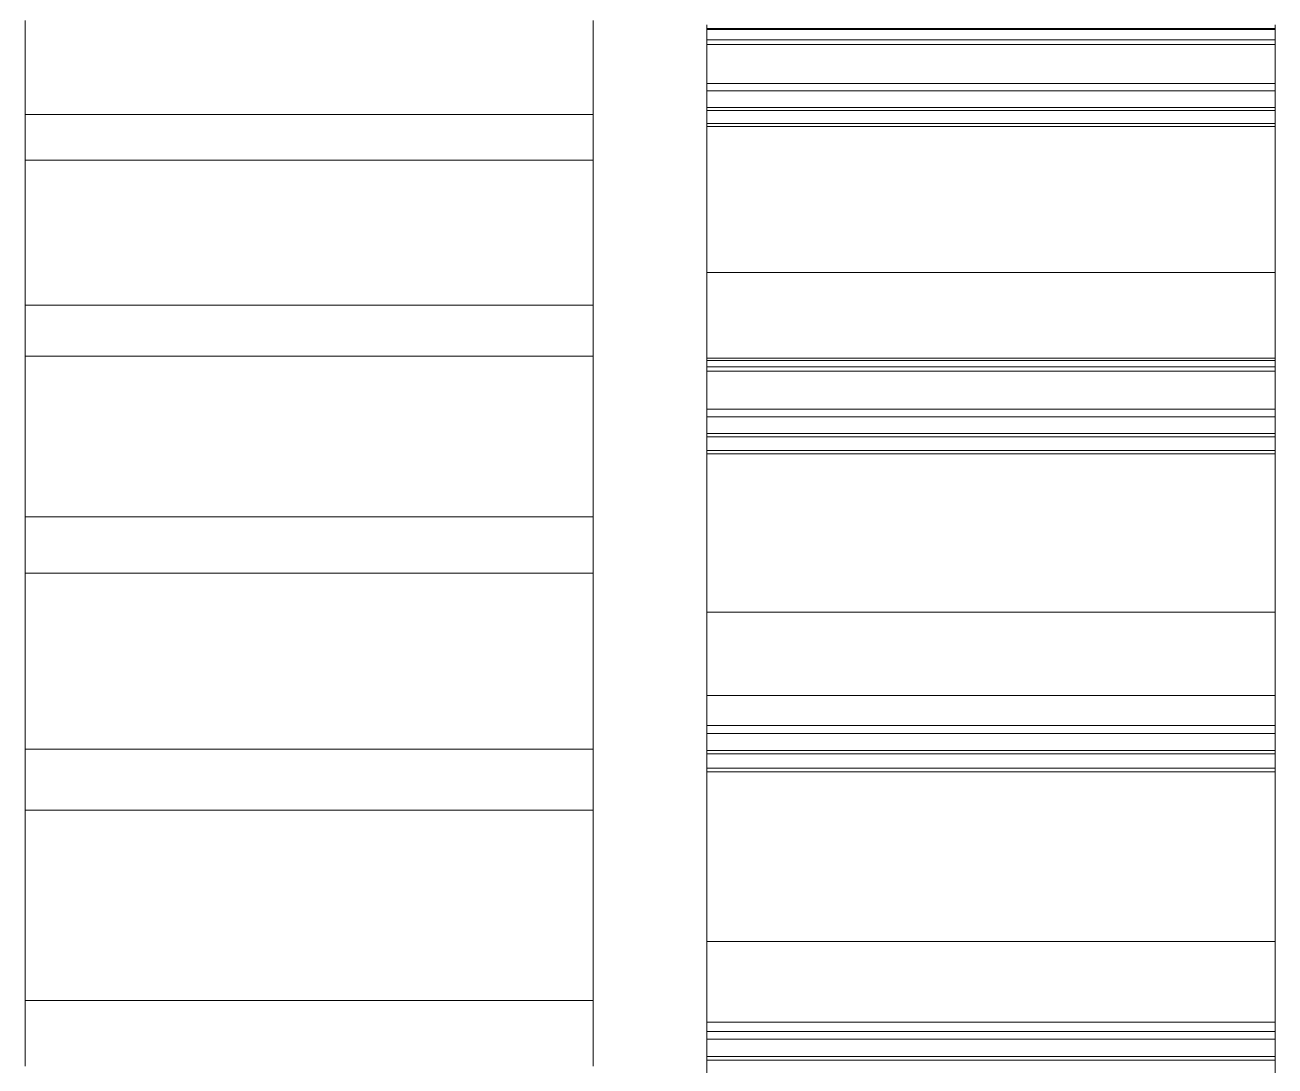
# Model space of a CAD drawing. Header units: millimetres. Extents: x 278858 to 279223, y 218711 to 219074.
# Drawn here: x 279164.13 to 279175.13, y 218952.49 to 218961.65 of the extents above; entities that cross this region are included whole.
import ezdxf

# ---------------------------------------------------------------- set-up
doc = ezdxf.new("R2010")
doc.units = ezdxf.units.MM
doc.header["$LTSCALE"] = 2
doc.layers.add('AM_9', color=251, linetype='Continuous', lineweight=15)

msp = doc.modelspace()

# ---------------------------------------------------------------- linework, layer by layer
at = {"layer": 'AM_9'}
for p, q in [((279164.131, 218961.633), (279164.131, 218961.692)), ((279164.131, 218961.575), (279164.131, 218961.633)), ((279169.131, 218961.692), (279169.131, 218961.633)), ((279169.131, 218961.633), (279169.131, 218961.575)), ((279170.131, 218961.621), (279170.131, 218961.652)), ((279170.131, 218961.611), (279170.131, 218961.621)), ((279170.131, 218961.621), (279175.131, 218961.621)), ((279170.131, 218961.52), (279170.131, 218961.611)), ((279170.131, 218961.611), (279175.131, 218961.611)), ((279175.131, 218961.652), (279175.131, 218961.621)), ((279175.131, 218961.621), (279175.131, 218961.611)), ((279175.131, 218961.611), (279175.131, 218961.52)), ((279164.131, 218961.517), (279164.131, 218961.575)), ((279164.131, 218961.459), (279164.131, 218961.517)), ((279169.131, 218961.575), (279169.131, 218961.517)), ((279169.131, 218961.517), (279169.131, 218961.459)), ((279170.131, 218961.481), (279170.131, 218961.52)), ((279170.131, 218961.52), (279175.131, 218961.52)), ((279175.131, 218961.52), (279175.131, 218961.481)), ((279164.131, 218961.402), (279164.131, 218961.459)), ((279164.131, 218961.346), (279164.131, 218961.402)), ((279169.131, 218961.459), (279169.131, 218961.402)), ((279169.131, 218961.402), (279169.131, 218961.346)), ((279170.131, 218961.481), (279170.131, 218961.137)), ((279170.131, 218961.481), (279175.131, 218961.481)), ((279175.131, 218961.137), (279175.131, 218961.481)), ((279164.131, 218961.29), (279164.131, 218961.346)), ((279164.131, 218961.234), (279164.131, 218961.29)), ((279169.131, 218961.346), (279169.131, 218961.29)), ((279169.131, 218961.29), (279169.131, 218961.234)), ((279164.131, 218961.179), (279164.131, 218961.234)), ((279164.131, 218961.125), (279164.131, 218961.179)), ((279169.131, 218961.234), (279169.131, 218961.179)), ((279169.131, 218961.179), (279169.131, 218961.125)), ((279164.131, 218961.071), (279164.131, 218961.125)), ((279164.131, 218961.018), (279164.131, 218961.071)), ((279169.131, 218961.125), (279169.131, 218961.071)), ((279169.131, 218961.071), (279169.131, 218961.018)), ((279170.131, 218961.071), (279170.131, 218961.137)), ((279170.131, 218961.137), (279175.131, 218961.137)), ((279170.131, 218960.925), (279170.131, 218961.071)), ((279170.131, 218961.071), (279175.131, 218961.071)), ((279175.131, 218961.137), (279175.131, 218961.071)), ((279175.131, 218961.071), (279175.131, 218960.925)), ((279164.131, 218960.965), (279164.131, 218961.018)), ((279164.131, 218960.912), (279164.131, 218960.965)), ((279169.131, 218961.018), (279169.131, 218960.965)), ((279169.131, 218960.965), (279169.131, 218960.912)), ((279164.131, 218960.865), (279164.131, 218960.912)), ((279164.131, 218960.865), (279164.131, 218960.463)), ((279164.131, 218960.865), (279169.131, 218960.865)), ((279169.131, 218960.912), (279169.131, 218960.865)), ((279169.131, 218960.463), (279169.131, 218960.865)), ((279170.131, 218960.899), (279170.131, 218960.925)), ((279170.131, 218960.925), (279175.131, 218960.925)), ((279170.131, 218960.785), (279170.131, 218960.899)), ((279170.131, 218960.899), (279175.131, 218960.899)), ((279175.131, 218960.925), (279175.131, 218960.899)), ((279175.131, 218960.899), (279175.131, 218960.785)), ((279170.131, 218960.758), (279170.131, 218960.785)), ((279170.131, 218960.785), (279175.131, 218960.785)), ((279170.131, 218960.734), (279170.131, 218960.758)), ((279170.131, 218960.758), (279175.131, 218960.758)), ((279170.131, 218960.709), (279170.131, 218960.734)), ((279175.131, 218960.785), (279175.131, 218960.758)), ((279175.131, 218960.758), (279175.131, 218960.734)), ((279175.131, 218960.734), (279175.131, 218960.709)), ((279170.131, 218960.683), (279170.131, 218960.709)), ((279170.131, 218960.657), (279170.131, 218960.683)), ((279170.131, 218960.631), (279170.131, 218960.657)), ((279170.131, 218960.604), (279170.131, 218960.631)), ((279175.131, 218960.709), (279175.131, 218960.683)), ((279175.131, 218960.683), (279175.131, 218960.657)), ((279175.131, 218960.657), (279175.131, 218960.631)), ((279175.131, 218960.631), (279175.131, 218960.604)), ((279170.131, 218960.577), (279170.131, 218960.604)), ((279170.131, 218960.55), (279170.131, 218960.577)), ((279170.131, 218960.522), (279170.131, 218960.55)), ((279170.131, 218960.493), (279170.131, 218960.522)), ((279175.131, 218960.604), (279175.131, 218960.577)), ((279175.131, 218960.577), (279175.131, 218960.55)), ((279175.131, 218960.55), (279175.131, 218960.522)), ((279175.131, 218960.522), (279175.131, 218960.493)), ((279164.131, 218960.402), (279164.131, 218960.463)), ((279164.131, 218960.463), (279169.131, 218960.463)), ((279164.131, 218960.341), (279164.131, 218960.402)), ((279169.131, 218960.463), (279169.131, 218960.402)), ((279169.131, 218960.402), (279169.131, 218960.341)), ((279170.131, 218960.464), (279170.131, 218960.493)), ((279170.131, 218960.435), (279170.131, 218960.464)), ((279170.131, 218960.405), (279170.131, 218960.435)), ((279170.131, 218960.375), (279170.131, 218960.405)), ((279175.131, 218960.493), (279175.131, 218960.464)), ((279175.131, 218960.464), (279175.131, 218960.435)), ((279175.131, 218960.435), (279175.131, 218960.405)), ((279175.131, 218960.405), (279175.131, 218960.375)), ((279164.131, 218960.281), (279164.131, 218960.341)), ((279164.131, 218960.222), (279164.131, 218960.281)), ((279169.131, 218960.341), (279169.131, 218960.281)), ((279169.131, 218960.281), (279169.131, 218960.222)), ((279170.131, 218960.345), (279170.131, 218960.375)), ((279170.131, 218960.314), (279170.131, 218960.345)), ((279170.131, 218960.282), (279170.131, 218960.314)), ((279170.131, 218960.25), (279170.131, 218960.282)), ((279175.131, 218960.375), (279175.131, 218960.345)), ((279175.131, 218960.345), (279175.131, 218960.314)), ((279175.131, 218960.314), (279175.131, 218960.282)), ((279175.131, 218960.282), (279175.131, 218960.25)), ((279164.131, 218960.162), (279164.131, 218960.222)), ((279169.131, 218960.222), (279169.131, 218960.162)), ((279170.131, 218960.218), (279170.131, 218960.25)), ((279170.131, 218960.185), (279170.131, 218960.218)), ((279170.131, 218960.152), (279170.131, 218960.185)), ((279175.131, 218960.25), (279175.131, 218960.218)), ((279175.131, 218960.218), (279175.131, 218960.185)), ((279175.131, 218960.185), (279175.131, 218960.152)), ((279164.131, 218960.104), (279164.131, 218960.162)), ((279164.131, 218960.046), (279164.131, 218960.104)), ((279169.131, 218960.162), (279169.131, 218960.104)), ((279169.131, 218960.104), (279169.131, 218960.046)), ((279170.131, 218960.118), (279170.131, 218960.152)), ((279170.131, 218960.084), (279170.131, 218960.118)), ((279170.131, 218960.049), (279170.131, 218960.084)), ((279175.131, 218960.152), (279175.131, 218960.118)), ((279175.131, 218960.118), (279175.131, 218960.084)), ((279175.131, 218960.084), (279175.131, 218960.049)), ((279164.131, 218959.988), (279164.131, 218960.046)), ((279164.131, 218959.931), (279164.131, 218959.988)), ((279169.131, 218960.046), (279169.131, 218959.988)), ((279169.131, 218959.988), (279169.131, 218959.931)), ((279170.131, 218960.014), (279170.131, 218960.049)), ((279170.131, 218959.979), (279170.131, 218960.014)), ((279170.131, 218959.943), (279170.131, 218959.979)), ((279175.131, 218960.049), (279175.131, 218960.014)), ((279175.131, 218960.014), (279175.131, 218959.979)), ((279175.131, 218959.979), (279175.131, 218959.943)), ((279164.131, 218959.875), (279164.131, 218959.931)), ((279164.131, 218959.819), (279164.131, 218959.875)), ((279169.131, 218959.931), (279169.131, 218959.875)), ((279169.131, 218959.875), (279169.131, 218959.819)), ((279170.131, 218959.906), (279170.131, 218959.943)), ((279170.131, 218959.869), (279170.131, 218959.906)), ((279170.131, 218959.832), (279170.131, 218959.869)), ((279175.131, 218959.943), (279175.131, 218959.906)), ((279175.131, 218959.906), (279175.131, 218959.869)), ((279175.131, 218959.869), (279175.131, 218959.832)), ((279164.131, 218959.763), (279164.131, 218959.819)), ((279164.131, 218959.708), (279164.131, 218959.763)), ((279169.131, 218959.819), (279169.131, 218959.763)), ((279169.131, 218959.763), (279169.131, 218959.708)), ((279170.131, 218959.794), (279170.131, 218959.832)), ((279170.131, 218959.756), (279170.131, 218959.794)), ((279170.131, 218959.717), (279170.131, 218959.756)), ((279175.131, 218959.832), (279175.131, 218959.794)), ((279175.131, 218959.794), (279175.131, 218959.756)), ((279175.131, 218959.756), (279175.131, 218959.717)), ((279164.131, 218959.654), (279164.131, 218959.708)), ((279164.131, 218959.6), (279164.131, 218959.654)), ((279169.131, 218959.708), (279169.131, 218959.654)), ((279169.131, 218959.654), (279169.131, 218959.6)), ((279170.131, 218959.677), (279170.131, 218959.717)), ((279170.131, 218959.638), (279170.131, 218959.677)), ((279170.131, 218959.597), (279170.131, 218959.638)), ((279175.131, 218959.717), (279175.131, 218959.677)), ((279175.131, 218959.677), (279175.131, 218959.638)), ((279175.131, 218959.638), (279175.131, 218959.597)), ((279164.131, 218959.547), (279164.131, 218959.6)), ((279164.131, 218959.494), (279164.131, 218959.547)), ((279169.131, 218959.6), (279169.131, 218959.547)), ((279169.131, 218959.547), (279169.131, 218959.494)), ((279170.131, 218959.557), (279170.131, 218959.597)), ((279170.131, 218959.515), (279170.131, 218959.557)), ((279170.131, 218959.474), (279170.131, 218959.515)), ((279175.131, 218959.597), (279175.131, 218959.557)), ((279175.131, 218959.557), (279175.131, 218959.515)), ((279175.131, 218959.515), (279175.131, 218959.474)), ((279164.131, 218959.442), (279164.131, 218959.494)), ((279164.131, 218959.39), (279164.131, 218959.442)), ((279169.131, 218959.494), (279169.131, 218959.442)), ((279169.131, 218959.442), (279169.131, 218959.39)), ((279170.131, 218959.474), (279170.131, 218958.719)), ((279170.131, 218959.474), (279175.131, 218959.474)), ((279175.131, 218958.719), (279175.131, 218959.474)), ((279164.131, 218959.338), (279164.131, 218959.39)), ((279164.131, 218959.288), (279164.131, 218959.338)), ((279169.131, 218959.39), (279169.131, 218959.338)), ((279169.131, 218959.338), (279169.131, 218959.288)), ((279164.131, 218959.237), (279164.131, 218959.288)), ((279164.131, 218959.188), (279164.131, 218959.237)), ((279164.131, 218959.187), (279164.131, 218959.188)), ((279164.131, 218959.187), (279164.131, 218958.738)), ((279164.131, 218959.187), (279169.131, 218959.187)), ((279169.131, 218959.288), (279169.131, 218959.237)), ((279169.131, 218959.237), (279169.131, 218959.188)), ((279169.131, 218959.188), (279169.131, 218959.187)), ((279169.131, 218958.738), (279169.131, 218959.187)), ((279164.131, 218958.678), (279164.131, 218958.738)), ((279164.131, 218958.738), (279169.131, 218958.738)), ((279164.131, 218958.618), (279164.131, 218958.678)), ((279169.131, 218958.738), (279169.131, 218958.678)), ((279169.131, 218958.678), (279169.131, 218958.618)), ((279170.131, 218958.716), (279170.131, 218958.719)), ((279170.131, 218958.719), (279175.131, 218958.719)), ((279170.131, 218958.713), (279170.131, 218958.716)), ((279170.131, 218958.711), (279170.131, 218958.713)), ((279170.131, 218958.709), (279170.131, 218958.711)), ((279170.131, 218958.707), (279170.131, 218958.709)), ((279170.131, 218958.705), (279170.131, 218958.707)), ((279170.131, 218958.704), (279170.131, 218958.705)), ((279170.131, 218958.703), (279170.131, 218958.704)), ((279170.131, 218958.702), (279170.131, 218958.703)), ((279170.131, 218958.701), (279170.131, 218958.702)), ((279170.131, 218958.7), (279170.131, 218958.701)), ((279170.131, 218958.699), (279170.131, 218958.7)), ((279170.131, 218958.7), (279170.131, 218958.7)), ((279170.131, 218958.7), (279170.131, 218958.7)), ((279170.131, 218958.643), (279170.131, 218958.699)), ((279170.131, 218958.699), (279175.131, 218958.699)), ((279170.131, 218958.607), (279170.131, 218958.643)), ((279170.131, 218958.643), (279175.131, 218958.643)), ((279175.131, 218958.719), (279175.131, 218958.716)), ((279175.131, 218958.716), (279175.131, 218958.713)), ((279175.131, 218958.713), (279175.131, 218958.711)), ((279175.131, 218958.711), (279175.131, 218958.709)), ((279175.131, 218958.709), (279175.131, 218958.707)), ((279175.131, 218958.707), (279175.131, 218958.705)), ((279175.131, 218958.705), (279175.131, 218958.704)), ((279175.131, 218958.704), (279175.131, 218958.703)), ((279175.131, 218958.703), (279175.131, 218958.702)), ((279175.131, 218958.702), (279175.131, 218958.701)), ((279175.131, 218958.701), (279175.131, 218958.7)), ((279175.131, 218958.7), (279175.131, 218958.699)), ((279175.131, 218958.7), (279175.131, 218958.7)), ((279175.131, 218958.7), (279175.131, 218958.7)), ((279175.131, 218958.699), (279175.131, 218958.643)), ((279175.131, 218958.643), (279175.131, 218958.607)), ((279164.131, 218958.558), (279164.131, 218958.618)), ((279164.131, 218958.499), (279164.131, 218958.558)), ((279169.131, 218958.618), (279169.131, 218958.558)), ((279169.131, 218958.558), (279169.131, 218958.499)), ((279170.131, 218958.607), (279170.131, 218958.272)), ((279170.131, 218958.607), (279175.131, 218958.607)), ((279175.131, 218958.272), (279175.131, 218958.607)), ((279164.131, 218958.441), (279164.131, 218958.499)), ((279164.131, 218958.383), (279164.131, 218958.441)), ((279169.131, 218958.499), (279169.131, 218958.441)), ((279169.131, 218958.441), (279169.131, 218958.383)), ((279164.131, 218958.326), (279164.131, 218958.383)), ((279164.131, 218958.269), (279164.131, 218958.326)), ((279169.131, 218958.383), (279169.131, 218958.326)), ((279169.131, 218958.326), (279169.131, 218958.269)), ((279164.131, 218958.213), (279164.131, 218958.269)), ((279164.131, 218958.157), (279164.131, 218958.213)), ((279169.131, 218958.269), (279169.131, 218958.213)), ((279169.131, 218958.213), (279169.131, 218958.157)), ((279170.131, 218958.205), (279170.131, 218958.272)), ((279170.131, 218958.272), (279175.131, 218958.272)), ((279170.131, 218958.056), (279170.131, 218958.205)), ((279170.131, 218958.205), (279175.131, 218958.205)), ((279175.131, 218958.272), (279175.131, 218958.205)), ((279175.131, 218958.205), (279175.131, 218958.056)), ((279164.131, 218958.102), (279164.131, 218958.157)), ((279164.131, 218958.047), (279164.131, 218958.102)), ((279169.131, 218958.157), (279169.131, 218958.102)), ((279169.131, 218958.102), (279169.131, 218958.047)), ((279164.131, 218957.993), (279164.131, 218958.047)), ((279164.131, 218957.939), (279164.131, 218957.993)), ((279169.131, 218958.047), (279169.131, 218957.993)), ((279169.131, 218957.993), (279169.131, 218957.939)), ((279170.131, 218958.028), (279170.131, 218958.056)), ((279170.131, 218958.056), (279175.131, 218958.056)), ((279170.131, 218957.907), (279170.131, 218958.028)), ((279170.131, 218958.028), (279175.131, 218958.028)), ((279175.131, 218958.056), (279175.131, 218958.028)), ((279175.131, 218958.028), (279175.131, 218957.907)), ((279164.131, 218957.886), (279164.131, 218957.939)), ((279164.131, 218957.834), (279164.131, 218957.886)), ((279169.131, 218957.939), (279169.131, 218957.886)), ((279169.131, 218957.886), (279169.131, 218957.834)), ((279170.131, 218957.878), (279170.131, 218957.907)), ((279170.131, 218957.907), (279175.131, 218957.907)), ((279170.131, 218957.851), (279170.131, 218957.878)), ((279170.131, 218957.878), (279175.131, 218957.878)), ((279175.131, 218957.907), (279175.131, 218957.878)), ((279175.131, 218957.878), (279175.131, 218957.851)), ((279164.131, 218957.782), (279164.131, 218957.834)), ((279164.131, 218957.73), (279164.131, 218957.782)), ((279169.131, 218957.834), (279169.131, 218957.782)), ((279169.131, 218957.782), (279169.131, 218957.73)), ((279170.131, 218957.824), (279170.131, 218957.851)), ((279170.131, 218957.796), (279170.131, 218957.824)), ((279170.131, 218957.767), (279170.131, 218957.796)), ((279170.131, 218957.739), (279170.131, 218957.767)), ((279175.131, 218957.851), (279175.131, 218957.824)), ((279175.131, 218957.824), (279175.131, 218957.796)), ((279175.131, 218957.796), (279175.131, 218957.767)), ((279175.131, 218957.767), (279175.131, 218957.739)), ((279164.131, 218957.679), (279164.131, 218957.73)), ((279164.131, 218957.629), (279164.131, 218957.679)), ((279169.131, 218957.73), (279169.131, 218957.679)), ((279169.131, 218957.679), (279169.131, 218957.629)), ((279170.131, 218957.709), (279170.131, 218957.739)), ((279170.131, 218957.68), (279170.131, 218957.709)), ((279170.131, 218957.65), (279170.131, 218957.68)), ((279170.131, 218957.619), (279170.131, 218957.65)), ((279175.131, 218957.739), (279175.131, 218957.709)), ((279175.131, 218957.709), (279175.131, 218957.68)), ((279175.131, 218957.68), (279175.131, 218957.65)), ((279175.131, 218957.65), (279175.131, 218957.619)), ((279164.131, 218957.579), (279164.131, 218957.629)), ((279164.131, 218957.529), (279164.131, 218957.579)), ((279169.131, 218957.629), (279169.131, 218957.579)), ((279169.131, 218957.579), (279169.131, 218957.529)), ((279170.131, 218957.588), (279170.131, 218957.619)), ((279170.131, 218957.557), (279170.131, 218957.588)), ((279170.131, 218957.525), (279170.131, 218957.557)), ((279175.131, 218957.619), (279175.131, 218957.588)), ((279175.131, 218957.588), (279175.131, 218957.557)), ((279175.131, 218957.557), (279175.131, 218957.525)), ((279164.131, 218957.481), (279164.131, 218957.529)), ((279164.131, 218957.432), (279164.131, 218957.481)), ((279164.131, 218957.384), (279164.131, 218957.432)), ((279169.131, 218957.529), (279169.131, 218957.481)), ((279169.131, 218957.481), (279169.131, 218957.432)), ((279169.131, 218957.432), (279169.131, 218957.384)), ((279170.131, 218957.492), (279170.131, 218957.525)), ((279170.131, 218957.46), (279170.131, 218957.492)), ((279170.131, 218957.426), (279170.131, 218957.46)), ((279170.131, 218957.393), (279170.131, 218957.426)), ((279175.131, 218957.525), (279175.131, 218957.492)), ((279175.131, 218957.492), (279175.131, 218957.46)), ((279175.131, 218957.46), (279175.131, 218957.426)), ((279175.131, 218957.426), (279175.131, 218957.393)), ((279164.131, 218957.337), (279164.131, 218957.384)), ((279164.131, 218957.323), (279164.131, 218957.337)), ((279164.131, 218957.323), (279164.131, 218956.828)), ((279164.131, 218957.323), (279169.131, 218957.323)), ((279169.131, 218957.384), (279169.131, 218957.337)), ((279169.131, 218957.337), (279169.131, 218957.323)), ((279169.131, 218956.828), (279169.131, 218957.323)), ((279170.131, 218957.359), (279170.131, 218957.393)), ((279170.131, 218957.324), (279170.131, 218957.359)), ((279170.131, 218957.289), (279170.131, 218957.324)), ((279175.131, 218957.393), (279175.131, 218957.359)), ((279175.131, 218957.359), (279175.131, 218957.324)), ((279175.131, 218957.324), (279175.131, 218957.289)), ((279170.131, 218957.253), (279170.131, 218957.289)), ((279170.131, 218957.217), (279170.131, 218957.253)), ((279170.131, 218957.181), (279170.131, 218957.217)), ((279175.131, 218957.289), (279175.131, 218957.253)), ((279175.131, 218957.253), (279175.131, 218957.217)), ((279175.131, 218957.217), (279175.131, 218957.181)), ((279170.131, 218957.144), (279170.131, 218957.181)), ((279170.131, 218957.106), (279170.131, 218957.144)), ((279170.131, 218957.068), (279170.131, 218957.106)), ((279175.131, 218957.181), (279175.131, 218957.144)), ((279175.131, 218957.144), (279175.131, 218957.106)), ((279175.131, 218957.106), (279175.131, 218957.068)), ((279170.131, 218957.03), (279170.131, 218957.068)), ((279170.131, 218956.991), (279170.131, 218957.03)), ((279170.131, 218956.952), (279170.131, 218956.991)), ((279175.131, 218957.068), (279175.131, 218957.03)), ((279175.131, 218957.03), (279175.131, 218956.991)), ((279175.131, 218956.991), (279175.131, 218956.952)), ((279170.131, 218956.912), (279170.131, 218956.952)), ((279170.131, 218956.872), (279170.131, 218956.912)), ((279170.131, 218956.831), (279170.131, 218956.872)), ((279175.131, 218956.952), (279175.131, 218956.912)), ((279175.131, 218956.912), (279175.131, 218956.872)), ((279175.131, 218956.872), (279175.131, 218956.831)), ((279164.131, 218956.769), (279164.131, 218956.828)), ((279164.131, 218956.828), (279169.131, 218956.828)), ((279164.131, 218956.71), (279164.131, 218956.769)), ((279169.131, 218956.828), (279169.131, 218956.769)), ((279169.131, 218956.769), (279169.131, 218956.71)), ((279170.131, 218956.789), (279170.131, 218956.831)), ((279170.131, 218956.748), (279170.131, 218956.789)), ((279175.131, 218956.831), (279175.131, 218956.789)), ((279175.131, 218956.789), (279175.131, 218956.748)), ((279164.131, 218956.651), (279164.131, 218956.71)), ((279164.131, 218956.593), (279164.131, 218956.651)), ((279169.131, 218956.71), (279169.131, 218956.651)), ((279169.131, 218956.651), (279169.131, 218956.593)), ((279170.131, 218956.705), (279170.131, 218956.748)), ((279170.131, 218956.662), (279170.131, 218956.705)), ((279170.131, 218956.619), (279170.131, 218956.662)), ((279175.131, 218956.748), (279175.131, 218956.705)), ((279175.131, 218956.705), (279175.131, 218956.662)), ((279175.131, 218956.662), (279175.131, 218956.619)), ((279164.131, 218956.536), (279164.131, 218956.593)), ((279169.131, 218956.593), (279169.131, 218956.536)), ((279170.131, 218956.575), (279170.131, 218956.619)), ((279170.131, 218956.531), (279170.131, 218956.575)), ((279175.131, 218956.619), (279175.131, 218956.575)), ((279175.131, 218956.575), (279175.131, 218956.531)), ((279164.131, 218956.479), (279164.131, 218956.536)), ((279164.131, 218956.423), (279164.131, 218956.479)), ((279169.131, 218956.536), (279169.131, 218956.479)), ((279169.131, 218956.479), (279169.131, 218956.423)), ((279170.131, 218956.486), (279170.131, 218956.531)), ((279170.131, 218956.486), (279170.131, 218955.752)), ((279170.131, 218956.486), (279175.131, 218956.486)), ((279175.131, 218956.531), (279175.131, 218956.486)), ((279175.131, 218955.752), (279175.131, 218956.486)), ((279164.131, 218956.367), (279164.131, 218956.423)), ((279164.131, 218956.312), (279164.131, 218956.367)), ((279169.131, 218956.423), (279169.131, 218956.367)), ((279169.131, 218956.367), (279169.131, 218956.312)), ((279164.131, 218956.257), (279164.131, 218956.312)), ((279164.131, 218956.203), (279164.131, 218956.257)), ((279169.131, 218956.312), (279169.131, 218956.257)), ((279169.131, 218956.257), (279169.131, 218956.203)), ((279164.131, 218956.15), (279164.131, 218956.203)), ((279164.131, 218956.097), (279164.131, 218956.15)), ((279169.131, 218956.203), (279169.131, 218956.15)), ((279169.131, 218956.15), (279169.131, 218956.097)), ((279164.131, 218956.044), (279164.131, 218956.097)), ((279164.131, 218955.992), (279164.131, 218956.044)), ((279164.131, 218955.941), (279164.131, 218955.992)), ((279169.131, 218956.097), (279169.131, 218956.044)), ((279169.131, 218956.044), (279169.131, 218955.992)), ((279169.131, 218955.992), (279169.131, 218955.941)), ((279164.131, 218955.89), (279164.131, 218955.941)), ((279164.131, 218955.839), (279164.131, 218955.89)), ((279169.131, 218955.941), (279169.131, 218955.89)), ((279169.131, 218955.89), (279169.131, 218955.839)), ((279164.131, 218955.789), (279164.131, 218955.839)), ((279164.131, 218955.74), (279164.131, 218955.789)), ((279169.131, 218955.839), (279169.131, 218955.789)), ((279169.131, 218955.789), (279169.131, 218955.74)), ((279164.131, 218955.691), (279164.131, 218955.74)), ((279164.131, 218955.643), (279164.131, 218955.691)), ((279169.131, 218955.74), (279169.131, 218955.691)), ((279169.131, 218955.691), (279169.131, 218955.643)), ((279170.131, 218955.752), (279170.131, 218955.487)), ((279170.131, 218955.752), (279175.131, 218955.752)), ((279175.131, 218955.487), (279175.131, 218955.752)), ((279164.131, 218955.595), (279164.131, 218955.643)), ((279164.131, 218955.547), (279164.131, 218955.595)), ((279169.131, 218955.643), (279169.131, 218955.595)), ((279169.131, 218955.595), (279169.131, 218955.547)), ((279164.131, 218955.501), (279164.131, 218955.547)), ((279164.131, 218955.454), (279164.131, 218955.501)), ((279164.131, 218955.409), (279164.131, 218955.454)), ((279169.131, 218955.547), (279169.131, 218955.501)), ((279169.131, 218955.501), (279169.131, 218955.454)), ((279169.131, 218955.454), (279169.131, 218955.409)), ((279170.131, 218955.419), (279170.131, 218955.487)), ((279170.131, 218955.487), (279175.131, 218955.487)), ((279175.131, 218955.487), (279175.131, 218955.419)), ((279164.131, 218955.364), (279164.131, 218955.409)), ((279164.131, 218955.319), (279164.131, 218955.364)), ((279169.131, 218955.409), (279169.131, 218955.364)), ((279169.131, 218955.364), (279169.131, 218955.319)), ((279170.131, 218955.268), (279170.131, 218955.419)), ((279170.131, 218955.419), (279175.131, 218955.419)), ((279175.131, 218955.419), (279175.131, 218955.268)), ((279164.131, 218955.281), (279164.131, 218955.319)), ((279164.131, 218955.281), (279164.131, 218954.743)), ((279164.131, 218955.281), (279169.131, 218955.281)), ((279169.131, 218955.319), (279169.131, 218955.281)), ((279169.131, 218954.743), (279169.131, 218955.281)), ((279170.131, 218955.239), (279170.131, 218955.268)), ((279170.131, 218955.268), (279175.131, 218955.268)), ((279170.131, 218955.112), (279170.131, 218955.239)), ((279170.131, 218955.239), (279175.131, 218955.239)), ((279175.131, 218955.268), (279175.131, 218955.239)), ((279175.131, 218955.239), (279175.131, 218955.112)), ((279170.131, 218955.081), (279170.131, 218955.112)), ((279170.131, 218955.112), (279175.131, 218955.112)), ((279175.131, 218955.112), (279175.131, 218955.081)), ((279170.131, 218955.051), (279170.131, 218955.081)), ((279170.131, 218955.081), (279175.131, 218955.081)), ((279170.131, 218955.022), (279170.131, 218955.051)), ((279170.131, 218954.991), (279170.131, 218955.022)), ((279175.131, 218955.081), (279175.131, 218955.051)), ((279175.131, 218955.051), (279175.131, 218955.022)), ((279175.131, 218955.022), (279175.131, 218954.991)), ((279170.131, 218954.961), (279170.131, 218954.991)), ((279170.131, 218954.93), (279170.131, 218954.961)), ((279170.131, 218954.898), (279170.131, 218954.93)), ((279170.131, 218954.866), (279170.131, 218954.898)), ((279175.131, 218954.991), (279175.131, 218954.961)), ((279175.131, 218954.961), (279175.131, 218954.93)), ((279175.131, 218954.93), (279175.131, 218954.898)), ((279175.131, 218954.898), (279175.131, 218954.866)), ((279170.131, 218954.834), (279170.131, 218954.866)), ((279170.131, 218954.801), (279170.131, 218954.834)), ((279170.131, 218954.767), (279170.131, 218954.801)), ((279175.131, 218954.866), (279175.131, 218954.834)), ((279175.131, 218954.834), (279175.131, 218954.801)), ((279175.131, 218954.801), (279175.131, 218954.767)), ((279164.131, 218954.685), (279164.131, 218954.743)), ((279164.131, 218954.743), (279169.131, 218954.743)), ((279164.131, 218954.627), (279164.131, 218954.685)), ((279169.131, 218954.743), (279169.131, 218954.685)), ((279169.131, 218954.685), (279169.131, 218954.627)), ((279170.131, 218954.733), (279170.131, 218954.767)), ((279170.131, 218954.699), (279170.131, 218954.733)), ((279170.131, 218954.664), (279170.131, 218954.699)), ((279175.131, 218954.767), (279175.131, 218954.733)), ((279175.131, 218954.733), (279175.131, 218954.699)), ((279175.131, 218954.699), (279175.131, 218954.664)), ((279164.131, 218954.57), (279164.131, 218954.627)), ((279164.131, 218954.513), (279164.131, 218954.57)), ((279169.131, 218954.627), (279169.131, 218954.57)), ((279169.131, 218954.57), (279169.131, 218954.513)), ((279170.131, 218954.629), (279170.131, 218954.664)), ((279170.131, 218954.593), (279170.131, 218954.629)), ((279170.131, 218954.557), (279170.131, 218954.593)), ((279175.131, 218954.664), (279175.131, 218954.629)), ((279175.131, 218954.629), (279175.131, 218954.593)), ((279175.131, 218954.593), (279175.131, 218954.557)), ((279164.131, 218954.457), (279164.131, 218954.513)), ((279164.131, 218954.402), (279164.131, 218954.457)), ((279169.131, 218954.513), (279169.131, 218954.457)), ((279169.131, 218954.457), (279169.131, 218954.402)), ((279170.131, 218954.52), (279170.131, 218954.557)), ((279170.131, 218954.483), (279170.131, 218954.52)), ((279170.131, 218954.445), (279170.131, 218954.483)), ((279175.131, 218954.557), (279175.131, 218954.52)), ((279175.131, 218954.52), (279175.131, 218954.483)), ((279175.131, 218954.483), (279175.131, 218954.445)), ((279164.131, 218954.347), (279164.131, 218954.402)), ((279164.131, 218954.293), (279164.131, 218954.347)), ((279169.131, 218954.402), (279169.131, 218954.347)), ((279169.131, 218954.347), (279169.131, 218954.293)), ((279170.131, 218954.407), (279170.131, 218954.445)), ((279170.131, 218954.369), (279170.131, 218954.407)), ((279170.131, 218954.329), (279170.131, 218954.369)), ((279175.131, 218954.445), (279175.131, 218954.407)), ((279175.131, 218954.407), (279175.131, 218954.369)), ((279175.131, 218954.369), (279175.131, 218954.329)), ((279164.131, 218954.239), (279164.131, 218954.293)), ((279164.131, 218954.185), (279164.131, 218954.239)), ((279169.131, 218954.293), (279169.131, 218954.239)), ((279169.131, 218954.239), (279169.131, 218954.185)), ((279170.131, 218954.29), (279170.131, 218954.329)), ((279170.131, 218954.25), (279170.131, 218954.29)), ((279170.131, 218954.209), (279170.131, 218954.25)), ((279175.131, 218954.329), (279175.131, 218954.29)), ((279175.131, 218954.29), (279175.131, 218954.25)), ((279175.131, 218954.25), (279175.131, 218954.209)), ((279164.131, 218954.132), (279164.131, 218954.185)), ((279164.131, 218954.08), (279164.131, 218954.132)), ((279169.131, 218954.185), (279169.131, 218954.132)), ((279169.131, 218954.132), (279169.131, 218954.08)), ((279170.131, 218954.168), (279170.131, 218954.209)), ((279170.131, 218954.126), (279170.131, 218954.168)), ((279170.131, 218954.084), (279170.131, 218954.126)), ((279175.131, 218954.209), (279175.131, 218954.168)), ((279175.131, 218954.168), (279175.131, 218954.126)), ((279175.131, 218954.126), (279175.131, 218954.084)), ((279164.131, 218954.028), (279164.131, 218954.08)), ((279164.131, 218953.977), (279164.131, 218954.028)), ((279169.131, 218954.08), (279169.131, 218954.028)), ((279169.131, 218954.028), (279169.131, 218953.977)), ((279170.131, 218954.042), (279170.131, 218954.084)), ((279170.131, 218953.999), (279170.131, 218954.042)), ((279175.131, 218954.084), (279175.131, 218954.042)), ((279175.131, 218954.042), (279175.131, 218953.999)), ((279164.131, 218953.926), (279164.131, 218953.977)), ((279164.131, 218953.876), (279164.131, 218953.926)), ((279169.131, 218953.977), (279169.131, 218953.926)), ((279169.131, 218953.926), (279169.131, 218953.876)), ((279170.131, 218953.955), (279170.131, 218953.999)), ((279170.131, 218953.911), (279170.131, 218953.955)), ((279170.131, 218953.866), (279170.131, 218953.911)), ((279175.131, 218953.999), (279175.131, 218953.955)), ((279175.131, 218953.955), (279175.131, 218953.911)), ((279175.131, 218953.911), (279175.131, 218953.866)), ((279164.131, 218953.827), (279164.131, 218953.876)), ((279164.131, 218953.777), (279164.131, 218953.827)), ((279169.131, 218953.876), (279169.131, 218953.827)), ((279169.131, 218953.827), (279169.131, 218953.777)), ((279170.131, 218953.821), (279170.131, 218953.866)), ((279170.131, 218953.776), (279170.131, 218953.821)), ((279175.131, 218953.866), (279175.131, 218953.821)), ((279175.131, 218953.821), (279175.131, 218953.776)), ((279164.131, 218953.729), (279164.131, 218953.777)), ((279164.131, 218953.681), (279164.131, 218953.729)), ((279164.131, 218953.633), (279164.131, 218953.681)), ((279169.131, 218953.777), (279169.131, 218953.729)), ((279169.131, 218953.729), (279169.131, 218953.681)), ((279169.131, 218953.681), (279169.131, 218953.633)), ((279170.131, 218953.73), (279170.131, 218953.776)), ((279170.131, 218953.683), (279170.131, 218953.73)), ((279170.131, 218953.636), (279170.131, 218953.683)), ((279175.131, 218953.776), (279175.131, 218953.73)), ((279175.131, 218953.73), (279175.131, 218953.683)), ((279175.131, 218953.683), (279175.131, 218953.636)), ((279164.131, 218953.586), (279164.131, 218953.633)), ((279164.131, 218953.54), (279164.131, 218953.586)), ((279169.131, 218953.633), (279169.131, 218953.586)), ((279169.131, 218953.586), (279169.131, 218953.54)), ((279170.131, 218953.588), (279170.131, 218953.636)), ((279170.131, 218953.588), (279170.131, 218952.879)), ((279170.131, 218953.588), (279175.131, 218953.588)), ((279175.131, 218953.636), (279175.131, 218953.588)), ((279175.131, 218952.879), (279175.131, 218953.588)), ((279164.131, 218953.494), (279164.131, 218953.54)), ((279164.131, 218953.448), (279164.131, 218953.494)), ((279169.131, 218953.54), (279169.131, 218953.494)), ((279169.131, 218953.494), (279169.131, 218953.448)), ((279164.131, 218953.403), (279164.131, 218953.448)), ((279164.131, 218953.359), (279164.131, 218953.403)), ((279164.131, 218953.315), (279164.131, 218953.359)), ((279169.131, 218953.448), (279169.131, 218953.403)), ((279169.131, 218953.403), (279169.131, 218953.359)), ((279169.131, 218953.359), (279169.131, 218953.315)), ((279164.131, 218953.272), (279164.131, 218953.315)), ((279164.131, 218953.229), (279164.131, 218953.272)), ((279169.131, 218953.315), (279169.131, 218953.272)), ((279169.131, 218953.272), (279169.131, 218953.229)), ((279164.131, 218953.186), (279164.131, 218953.229)), ((279164.131, 218953.145), (279164.131, 218953.186)), ((279164.131, 218953.103), (279164.131, 218953.145)), ((279169.131, 218953.229), (279169.131, 218953.186)), ((279169.131, 218953.186), (279169.131, 218953.145)), ((279169.131, 218953.145), (279169.131, 218953.103)), ((279164.131, 218953.07), (279164.131, 218953.103)), ((279164.131, 218953.07), (279164.131, 218952.492)), ((279164.131, 218953.07), (279169.131, 218953.07)), ((279169.131, 218953.103), (279169.131, 218953.07)), ((279169.131, 218952.492), (279169.131, 218953.07)), ((279170.131, 218952.879), (279170.131, 218952.797)), ((279170.131, 218952.879), (279175.131, 218952.879)), ((279175.131, 218952.797), (279175.131, 218952.879)), ((279170.131, 218952.728), (279170.131, 218952.797)), ((279170.131, 218952.797), (279175.131, 218952.797)), ((279170.131, 218952.575), (279170.131, 218952.728)), ((279170.131, 218952.728), (279175.131, 218952.728)), ((279175.131, 218952.797), (279175.131, 218952.728)), ((279175.131, 218952.728), (279175.131, 218952.575)), ((279170.131, 218952.545), (279170.131, 218952.575)), ((279170.131, 218952.575), (279175.131, 218952.575)), ((279170.131, 218952.413), (279170.131, 218952.545)), ((279170.131, 218952.545), (279175.131, 218952.545)), ((279175.131, 218952.575), (279175.131, 218952.545)), ((279175.131, 218952.545), (279175.131, 218952.413))]:
    msp.add_line(p, q, dxfattribs=at)

doc.saveas('drawing.dxf')
